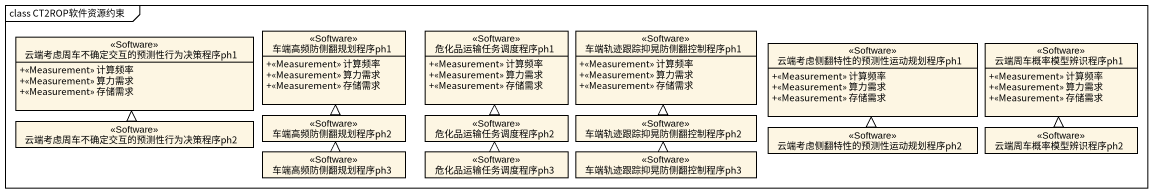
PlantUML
@startuml
mainframe class CT2ROP软件资源约束
hide circle
hide empty members
skinparam classAttributeIconSize 0
class 云端考虑周车不确定交互的预测性行为决策程序ph1 <<Software>> {
  +<<Measurement>> 计算频率
  +<<Measurement>> 算力需求
  +<<Measurement>> 存储需求
}
class 车端高频防侧翻规划程序ph1 <<Software>> {
  +<<Measurement>> 计算频率
  +<<Measurement>> 算力需求
  +<<Measurement>> 存储需求
}
class 危化品运输任务调度程序ph1 <<Software>> {
  +<<Measurement>> 计算频率
  +<<Measurement>> 算力需求
  +<<Measurement>> 存储需求
}
class 车端轨迹跟踪抑晃防侧翻控制程序ph1 <<Software>> {
  +<<Measurement>> 计算频率
  +<<Measurement>> 算力需求
  +<<Measurement>> 存储需求
}
class 云端考虑侧翻特性的预测性运动规划程序ph1 <<Software>> {
  +<<Measurement>> 计算频率
  +<<Measurement>> 算力需求
  +<<Measurement>> 存储需求
}
class 云端周车概率模型辨识程序ph1 <<Software>> {
  +<<Measurement>> 计算频率
  +<<Measurement>> 算力需求
  +<<Measurement>> 存储需求
}
class 云端考虑周车不确定交互的预测性行为决策程序ph2 <<Software>>
class 车端高频防侧翻规划程序ph2 <<Software>>
class 危化品运输任务调度程序ph2 <<Software>>
class 车端轨迹跟踪抑晃防侧翻控制程序ph2 <<Software>>
class 云端考虑侧翻特性的预测性运动规划程序ph2 <<Software>>
class 云端周车概率模型辨识程序ph2 <<Software>>
class 车端高频防侧翻规划程序ph3 <<Software>>
class 危化品运输任务调度程序ph3 <<Software>>
class 车端轨迹跟踪抑晃防侧翻控制程序ph3 <<Software>>
云端考虑周车不确定交互的预测性行为决策程序ph2 -up-|> 云端考虑周车不确定交互的预测性行为决策程序ph1
车端高频防侧翻规划程序ph2 -up-|> 车端高频防侧翻规划程序ph1
危化品运输任务调度程序ph2 -up-|> 危化品运输任务调度程序ph1
车端轨迹跟踪抑晃防侧翻控制程序ph2 -up-|> 车端轨迹跟踪抑晃防侧翻控制程序ph1
云端考虑侧翻特性的预测性运动规划程序ph2 -up-|> 云端考虑侧翻特性的预测性运动规划程序ph1
云端周车概率模型辨识程序ph2 -up-|> 云端周车概率模型辨识程序ph1
车端高频防侧翻规划程序ph3 -up-|> 车端高频防侧翻规划程序ph2
危化品运输任务调度程序ph3 -up-|> 危化品运输任务调度程序ph2
车端轨迹跟踪抑晃防侧翻控制程序ph3 -up-|> 车端轨迹跟踪抑晃防侧翻控制程序ph2
@enduml
